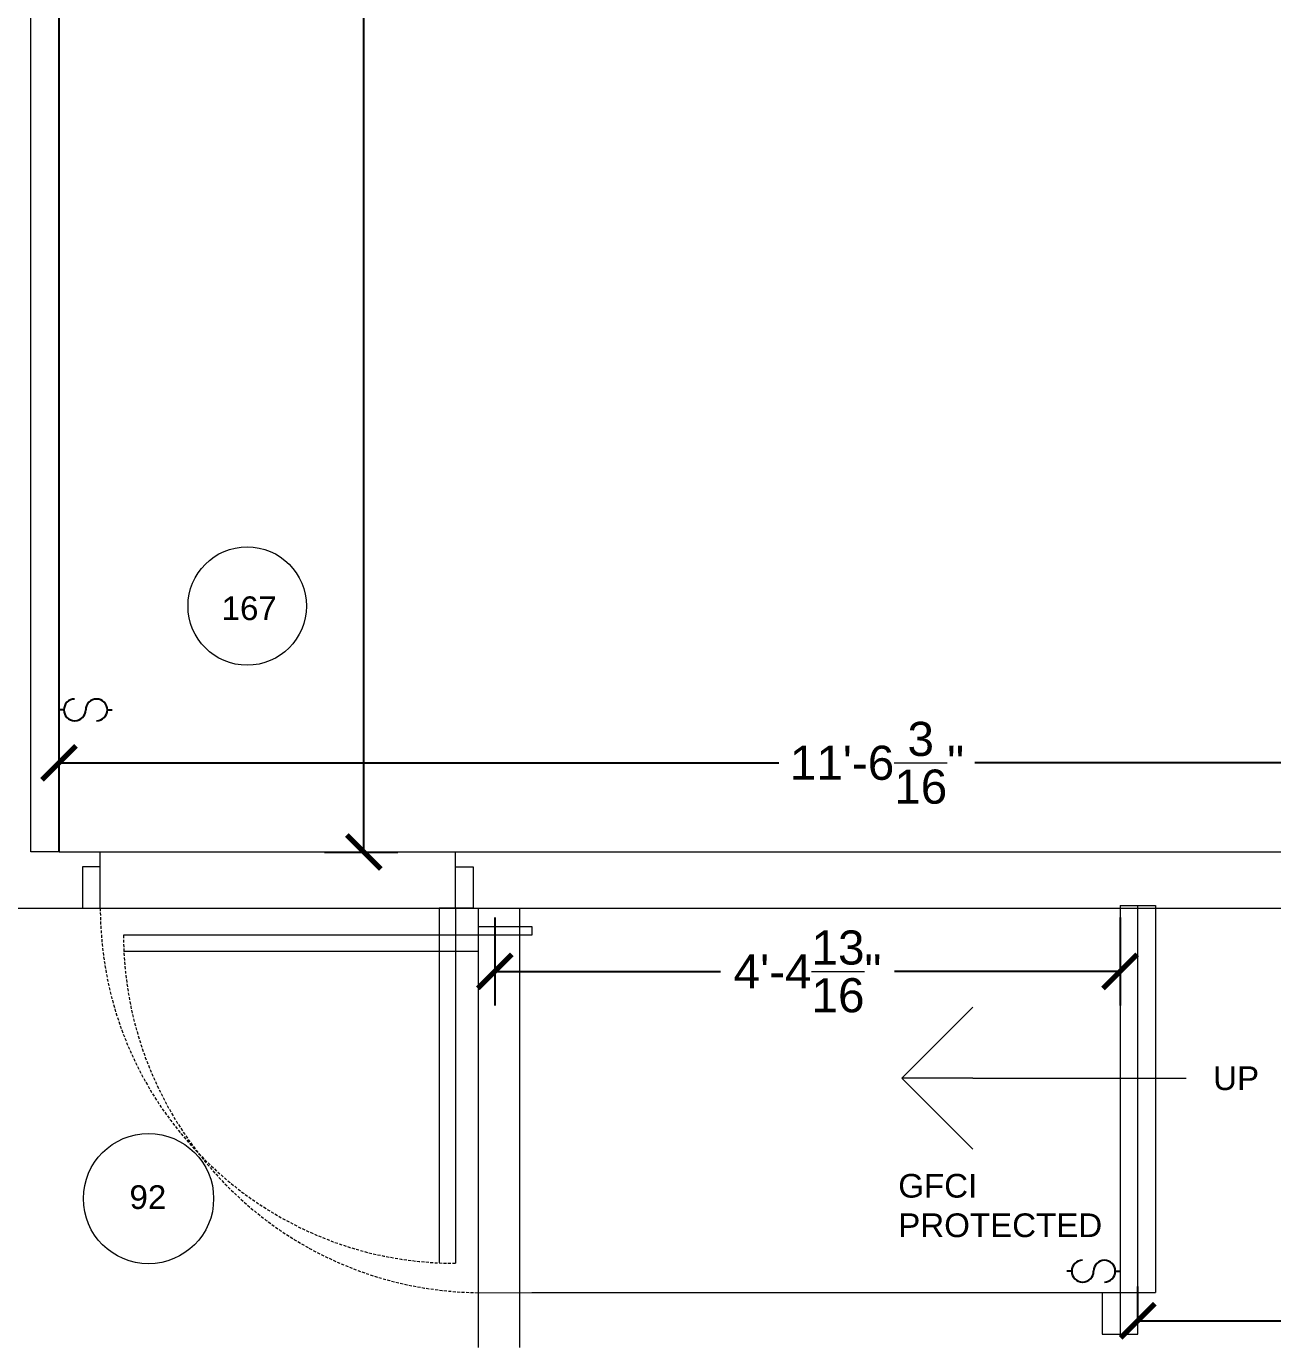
# Model space of a CAD drawing. Header units: inches. Extents: x -475 to -13, y 578 to 1095.
# Drawn here: x -270.8 to -165.5, y 769.3 to 880.3 of the extents above; entities that cross this region are included whole.
import ezdxf

# ---------------------------------------------------------------- set-up
doc = ezdxf.new("R2010")
doc.units = ezdxf.units.IN
doc.header["$MEASUREMENT"] = 0
doc.linetypes.add('DASHED2', pattern=[0.375, 0.25, -0.125])
doc.layers.get('0').update_dxf_attribs({"color": 1, "lineweight": 9})
for name, color, linetype, lineweight in [('A-101-Dimensions', 7, 'Continuous', 9), ('A-101-Floorplan-1st-floor', 7, 'Continuous', 9), ('A-101-Text', 7, 'Continuous', 9)]:
    doc.layers.add(name, color=color, linetype=linetype, lineweight=lineweight)
doc.styles.add('Annotative', font='Arial.ttf')
doc.styles.get("Standard").update_dxf_attribs({"font": 'Arial.ttf', "height": 2})
doc.linetypes.add('BATTING', pattern='A,0.0001,-0.1,[134,ltypeshp.shx,S=0.1,R=0,X=-0.1,Y=0],-0.2,[134,ltypeshp.shx,S=0.1,R=180,X=0.1,Y=0],-0.1', length=0.4001)
doc.dimstyles.new('Annotative', dxfattribs={"dimtxt": 0.18, "dimasz": 0.18, "dimexe": 0.18, "dimexo": 0.0625, "dimgap": 0.09, "dimtad": 0, "dimtih": 1, "dimtoh": 1, "dimdec": 4, "dimzin": 0, "dimdsep": 46, "dimlunit": 4, "dimtxsty": 'Annotative', "dimblk": 'ARCHTICK', "dimblk1": 'ARCHTICK', "dimblk2": 'ARCHTICK', "dimcen": 0.09, "dimadec": 0, "dimazin": 0, "dimtfac": 1, "dimtdec": 4, "dimtofl": 0, "dimtmove": 0, "dimatfit": 3, "dimldrblk": 'ARCHTICK', "dimfxl": 1, "dimtolj": 1, "dimtzin": 0, "dimarcsym": 0})

# ---------------------------------------------------------------- blocks, each defined once
blk = doc.blocks.new('L1-arrow')
at = {"lineweight": 5}
for p, q in [((188.32, -365.98), (182.32, -359.98)), ((182.32, -365.98), (164.32, -365.98)), ((182.32, -365.98), (188.32, -365.98)), ((188.32, -365.98), (182.32, -371.98))]:
    blk.add_line(p, q, dxfattribs=at)
blk = doc.blocks.new('L1-switch-165')
at = {"layer": ''}
for p, q in [((0.41, 0, -51.62), (0, 0, -51.62)), ((4.08, 0, -51.62), (4.49, 0, -51.62))]:
    blk.add_line(p, q, dxfattribs=at)
for centre, start, end in [((1.32, 0, -51.62), 90, 270), ((3.17, 0, -51.62), 270, 180), ((1.34, 0, -51.62), 270, 0)]:
    blk.add_arc(centre, 0.916, start, end, dxfattribs=at)
blk = doc.blocks.new('L1-spandrel-basic-switch-96')
at = {"layer": '', "lineweight": -3}
for p, q in [((-4.08, 0, -39.38), (-4.49, 0, -39.38)), ((-0.41, 0, -39.38), (0, 0, -39.38))]:
    blk.add_line(p, q, dxfattribs=at)
for centre, start, end in [((-3.17, 0, -39.38), 90, 270), ((-1.32, 0, -39.38), 270, 180), ((-3.15, 0, -39.38), 270, 0)]:
    blk.add_arc(centre, 0.916, start, end, dxfattribs=at)
blk = doc.blocks.new('_ArchTick')
at = {"color": 0, "linetype": 'ByBlock', "lineweight": 30, "const_width": 0.15}
blk.add_lwpolyline([(-0.5, -0.5), (0.5, 0.5)], dxfattribs=at)
blk = doc.blocks.new('*D495')
at = {"layer": 'A-101-Dimensions', "color": 0, "lineweight": -2, "transparency": 16777216}
for p, q in [((-176.94, 770.84), (-176.94, 773.85)), ((-128.25, 770.84), (-128.25, 773.85)), ((-176.94, 770.97), (-153.25, 770.97)), ((-128.25, 770.97), (-138.55, 770.97))]:
    blk.add_line(p, q, dxfattribs=at)
at = {"layer": 'A-101-Dimensions', "color": 0, "lineweight": -2, "transparency": 16777216, "xscale": 2.88, "yscale": 2.88, "zscale": 2.88, "rotation": 180}
blk.add_blockref('_ArchTick', (-176.94, 770.97), dxfattribs=at)
at = {"layer": 'A-101-Dimensions', "color": 0, "lineweight": -2, "transparency": 16777216, "xscale": 2.88, "yscale": 2.88, "zscale": 2.88}
blk.add_blockref('_ArchTick', (-128.25, 770.97), dxfattribs=at)
at = {"layer": 'A-101-Dimensions', "color": 0, "lineweight": 5, "transparency": 16777216, "insert": (-145.9, 770.97), "char_height": 2.88, "attachment_point": 5, "style": 'Annotative'}
blk.add_mtext('\\A1;4\'-0{\\H1x;\\S11/16;}"', dxfattribs=at)
blk = doc.blocks.new('*D496')
at = {"layer": 'A-101-Dimensions', "color": 0, "lineweight": -2, "transparency": 16777216}
for p, q in [((-231.25, 805.03), (-231.25, 797.6)), ((-178.44, 805.03), (-178.44, 797.6)), ((-231.25, 800.48), (-212.19, 800.48)), ((-178.44, 800.48), (-197.5, 800.48))]:
    blk.add_line(p, q, dxfattribs=at)
at = {"layer": 'A-101-Dimensions', "color": 0, "lineweight": -2, "transparency": 16777216, "xscale": 2.88, "yscale": 2.88, "zscale": 2.88, "rotation": 180}
blk.add_blockref('_ArchTick', (-231.25, 800.48), dxfattribs=at)
at = {"layer": 'A-101-Dimensions', "color": 0, "lineweight": -2, "transparency": 16777216, "xscale": 2.88, "yscale": 2.88, "zscale": 2.88}
blk.add_blockref('_ArchTick', (-178.44, 800.48), dxfattribs=at)
at = {"layer": 'A-101-Dimensions', "color": 0, "lineweight": 5, "transparency": 16777216, "insert": (-204.84, 800.48), "char_height": 2.88, "attachment_point": 5, "style": 'Annotative'}
blk.add_mtext('\\A1;4\'-4{\\H1x;\\S13/16;}"', dxfattribs=at)
blk = doc.blocks.new('*D506')
at = {"layer": 'A-101-Dimensions', "color": 0, "lineweight": -2, "transparency": 16777216}
for p, q in [((-268.07, 811.56), (-268.07, 820.98)), ((-129.88, 811.56), (-129.88, 820.98)), ((-268.07, 818.1), (-207.25, 818.1)), ((-129.88, 818.1), (-190.7, 818.1))]:
    blk.add_line(p, q, dxfattribs=at)
at = {"layer": 'A-101-Dimensions', "color": 0, "lineweight": -2, "transparency": 16777216, "xscale": 2.88, "yscale": 2.88, "zscale": 2.88, "rotation": 180}
blk.add_blockref('_ArchTick', (-268.07, 818.1), dxfattribs=at)
at = {"layer": 'A-101-Dimensions', "color": 0, "lineweight": -2, "transparency": 16777216, "xscale": 2.88, "yscale": 2.88, "zscale": 2.88}
blk.add_blockref('_ArchTick', (-129.88, 818.1), dxfattribs=at)
at = {"layer": 'A-101-Dimensions', "color": 0, "lineweight": 5, "transparency": 16777216, "insert": (-198.97, 818.1), "char_height": 2.88, "attachment_point": 5, "style": 'Annotative'}
blk.add_mtext('\\A1;11\'-6{\\H1x;\\S3/16;}"', dxfattribs=at)
blk = doc.blocks.new('*D507')
at = {"layer": 'A-101-Dimensions', "color": 0, "lineweight": -2, "transparency": 16777216}
for p, q in [((-245.64, 1068.41), (-239.44, 1068.41)), ((-242.32, 1068.41), (-242.32, 926.67)), ((-242.32, 810.56), (-242.32, 916.89)), ((-245.64, 810.56), (-239.44, 810.56))]:
    blk.add_line(p, q, dxfattribs=at)
at = {"layer": 'A-101-Dimensions', "color": 0, "lineweight": -2, "transparency": 16777216, "xscale": 2.88, "yscale": 2.88, "zscale": 2.88}
for p, rotation in [((-242.32, 1068.41), 90), ((-242.32, 810.56), 270)]:
    blk.add_blockref('_ArchTick', p, dxfattribs=dict(at, rotation=rotation))
at = {"layer": 'A-101-Dimensions', "color": 0, "lineweight": 5, "transparency": 16777216, "insert": (-242.32, 921.78), "char_height": 2.88, "attachment_point": 5, "style": 'Annotative'}
blk.add_mtext('\\A1;21\'-5{\\H1x;\\S13/16;}"', dxfattribs=at)

msp = doc.modelspace()

# ---------------------------------------------------------------- linework, layer by layer
at = {"lineweight": 5}
msp.add_line((-268.06809, 810.56383), (-270.44309, 810.56383), dxfattribs=at)
at = {"layer": 'A-101-Floorplan-1st-floor', "lineweight": -3}
msp.add_line((-268.06809, 810.56383), (-268.06809, 1068.40604), dxfattribs=at)
at = {"layer": 'A-101-Floorplan-1st-floor', "color": 3, "linetype": 'BATTING', "lineweight": 5, "ltscale": 4.4}
msp.add_line((-270.44309, 810.56383), (-270.44309, 1025.7059), dxfattribs=at)
at = {"layer": 'A-101-Floorplan-1st-floor', "lineweight": 5}
for p, q in [((-268.06809, 810.56383), (-129.88059, 810.56383)), ((-264.58628, 805.81813), (-264.58628, 810.56813)), ((-234.58628, 805.81813), (-234.58628, 810.56813)), ((-264.58628, 806.03104), (-264.58628, 809.53104)), ((-264.58628, 809.31813), (-266.08628, 809.31813)), ((-266.08628, 809.31813), (-266.08628, 805.81813)), ((-234.58628, 805.81813), (-234.58628, 809.31813)), ((-234.58628, 809.31813), (-233.08628, 809.31813)), ((-233.08628, 809.31813), (-233.08628, 805.81813)), ((-272.81809, 805.81383), (-123.68801, 805.81383)), ((-266.08628, 805.81813), (-264.58628, 805.81813)), ((-234.58628, 805.81813), (-235.96628, 805.81813)), ((-233.08628, 805.81813), (-234.58628, 805.81813)), ((-232.63059, 768.71854), (-232.63059, 805.81383)), ((-229.13059, 768.71854), (-229.13059, 805.81383)), ((-178.43809, 806.03104), (-175.43809, 806.03104)), ((-178.43809, 806.03104), (-178.43809, 769.84265)), ((-176.93809, 769.84265), (-176.93809, 806.03104)), ((-175.43809, 806.03104), (-175.43809, 773.34265)), ((-232.63059, 804.28104), (-228.13059, 804.28104)), ((-228.13059, 804.28104), (-228.13059, 803.53104)), ((-228.13059, 803.53104), (-232.63059, 803.53104)), ((-232.63059, 773.3337), (-228.13213, 773.34354)), ((-228.13059, 773.34265), (-178.43882, 773.34265)), ((-179.93809, 773.34265), (-179.93809, 769.84265)), ((-178.43882, 773.34265), (-175.43809, 773.34265)), ((-179.93809, 769.84265), (-176.93809, 769.84265))]:
    msp.add_line(p, q, dxfattribs=at)
at = {"layer": 'A-101-Floorplan-1st-floor'}
for p, q in [((-235.96628, 805.81813), (-235.96628, 775.84989)), ((-234.58628, 805.81813), (-234.58628, 775.81813)), ((-232.63059, 803.53104), (-262.63059, 803.53104)), ((-232.63059, 802.15104), (-262.59883, 802.15104))]:
    msp.add_line(p, q, dxfattribs=at)
at = {"layer": 'A-101-Floorplan-1st-floor', "lineweight": 5}
msp.add_circle((-252.17311, 831.33926), 5, dxfattribs=at)
at = {"layer": 'A-101-Floorplan-1st-floor'}
msp.add_circle((-260.50559, 781.28104, -82.125), 5.5, dxfattribs=at)
at = {"layer": 'A-101-Floorplan-1st-floor', "linetype": 'DASHED2'}
for centre, radius, start, end in [((-234.58628, 805.81813), 30, 180, 270), ((-232.29101, 803.67171), 30.33991, 180.2656403, 269.3586945)]:
    msp.add_arc(centre, radius, start, end, dxfattribs=at)

# ---------------------------------------------------------------- block references
at = {"layer": 'A-101-Floorplan-1st-floor', "lineweight": 5}
for name, p in [('L1-switch-165', (-268.06809, 822.56383, 51.625)), ('L1-spandrel-basic-switch-96', (-178.43809, 775.15604, 39.375))]:
    msp.add_blockref(name, p, dxfattribs=at)
at = {"layer": 'A-101-Floorplan-1st-floor', "lineweight": 5, "rotation": 180}
msp.add_blockref('L1-arrow', (-8.54341, 425.48092), dxfattribs=at)

# ---------------------------------------------------------------- texts
at = {"layer": 'A-101-Floorplan-1st-floor', "lineweight": 5, "char_height": 2, "attachment_point": 1}
for s, width, insert in [('167', 5.2422334, (-254.33154, 832.15476)), ('GFCI^JPROTECTED', 19.5805456, (-197.17399, 783.36835)), ('92', 3.0577621, (-262.11662, 782.40934, -164.25))]:
    msp.add_mtext_dynamic_manual_height_columns(s, width=width, gutter_width=10, heights=[0], dxfattribs=dict(at, insert=insert))
at = {"layer": 'A-101-Text', "lineweight": 5}
msp.add_text('UP', height=2, dxfattribs=at).set_placement((-170.57231, 790.4539))

# ---------------------------------------------------------------- dimensions: what is measured, and where the dimension line sits
at = {"layer": 'A-101-Dimensions', "lineweight": 5}
dim = msp.add_linear_dim(base=(-242.32289, 810.56383), p1=(-246.64319, 1068.40604), p2=(-246.64319, 810.56383), angle=90, dimstyle='Annotative', dxfattribs=at)
dim.commit()
dim.dimension.update_dxf_attribs({"geometry": '*D507', "text_midpoint": (-242.32289, 921.77953), "dimtype": 160})
for base, p1, p2, picture, middle in [((-129.88059, 818.09513), (-268.06809, 810.56383), (-129.88059, 810.56383), '*D506', (-198.97434, 818.09513)), ((-178.43809, 800.47719), (-231.25059, 806.03104), (-178.43809, 806.03104), '*D496', (-204.84434, 800.47719))]:
    dim = msp.add_linear_dim(base=base, p1=p1, p2=p2, dimstyle='Annotative', dxfattribs=at)
    dim.commit()
    dim.dimension.update_dxf_attribs({"geometry": picture, "text_midpoint": middle})
dim = msp.add_linear_dim(base=(-128.25059, 770.96691), p1=(-176.93809, 769.84265), p2=(-128.25059, 769.84265), dimstyle='Annotative', dxfattribs=at)
dim.commit()
dim.dimension.update_dxf_attribs({"geometry": '*D495', "text_midpoint": (-145.9013, 770.96691), "dimtype": 160})

doc.saveas('drawing.dxf')
